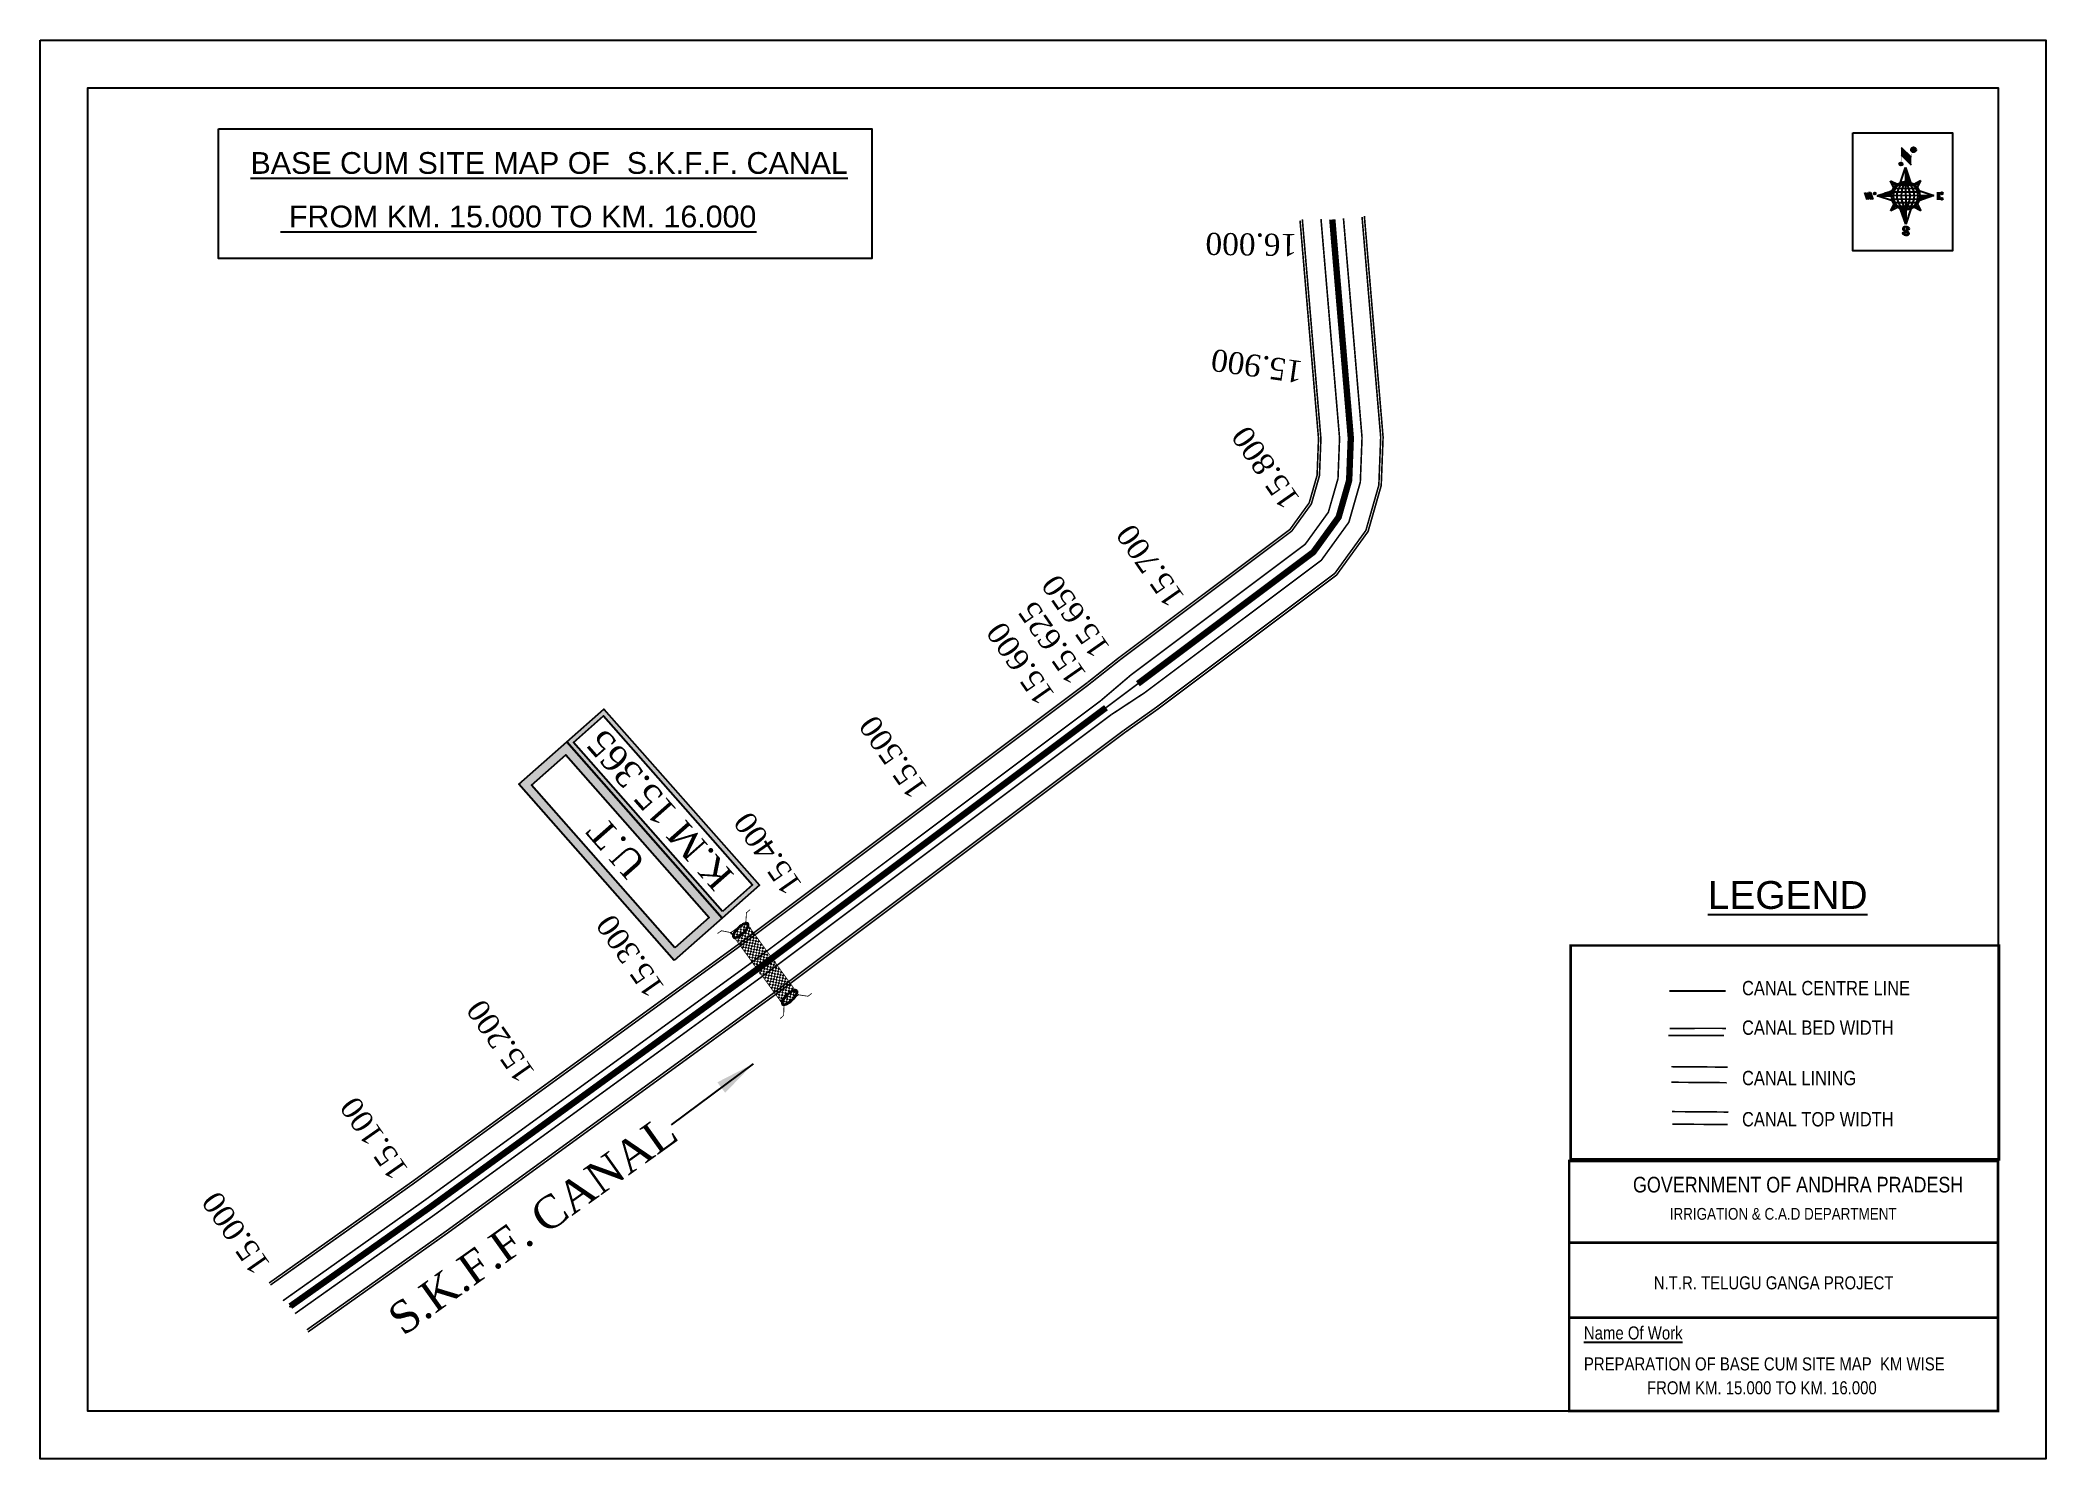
# Model space of a CAD drawing. Header units: inches. Extents: x 10 to 1270, y 9 to 900.
import ezdxf
from ezdxf.enums import TextEntityAlignment as Align

# ---------------------------------------------------------------- set-up
doc = ezdxf.new("R2010")
doc.units = ezdxf.units.IN
doc.header["$MEASUREMENT"] = 0
doc.linetypes.add('ACAD_ISO02W100', pattern=[15, 12, -3])
doc.linetypes.add('ACAD_ISO03W100', pattern=[30, 12, -18])
for name, color, linetype in [('AQUADUCT', 1, 'Continuous'), ('bed with', 5, 'Continuous'), ('BLOCK', 7, 'Continuous'), ('bord', 1, 'Continuous'), ('C LINE COO', 6, 'Continuous'), ('cahnige', 7, 'Continuous'), ('FRAME 025', 7, 'Continuous'), ('laying', 4, 'Continuous'), ('lining', 4, 'Continuous'), ('STREAM', 4, 'Continuous'), ('TABLE', 7, 'Continuous'), ('TEXT', 7, 'Continuous'), ('TITLEBLOCK', 7, 'Continuous'), ('top of bund', 1, 'Continuous'), ('UT', 173, 'ACAD_ISO02W100'), ('V', 6, 'Continuous'), ('ZSTU', 7, 'Continuous')]:
    doc.layers.add(name, color=color, linetype=linetype)
doc.styles.add('5mm', font='times.ttf', dxfattribs={"height": 3})
doc.styles.add('A', font='arial.ttf')
doc.styles.add('ARIALN', font='ARIALN.TTF')
doc.styles.get("Standard").update_dxf_attribs({"font": 'arial.ttf'})
doc.dimstyles.get("Standard").update_dxf_attribs({"dimtxt": 0.18, "dimasz": 0.18, "dimexe": 0.18, "dimexo": 0.0625, "dimgap": 0.09, "dimtad": 0, "dimtih": 1, "dimtoh": 1, "dimdec": 4, "dimzin": 0, "dimdsep": 46, "dimtxsty": 'Standard', "dimcen": 0.09, "dimadec": 0, "dimazin": 0, "dimtfac": 1, "dimtdec": 4, "dimtofl": 0, "dimtmove": 0, "dimatfit": 3, "dimfxl": 1, "dimtolj": 1, "dimtzin": 0, "dimarcsym": 0})
pattern_1 = [(267.2971131487395, (-8720374.9383359, 50637915.13839893), (10.53672553373347, -0.4974314379093613), [])]
pattern_2 = [(357.2971131487395, (-8720374.9383359, 50637915.13839893), (0.4974314379093601, 10.53672553373348), [])]

# ---------------------------------------------------------------- blocks, each defined once
blk = doc.blocks.new('GGF')
at = {"layer": 'STREAM'}
h = blk.add_hatch(dxfattribs=at)
h.set_pattern_fill('DASH', color=256, scale=10, angle=-6.082734917303942, style=0)
h.set_pattern_definition([(353.9172650826961, (-115347.3726237068, 1016.387648081312), (1.375417949938526, 1.110506849590268), [1.25, -1.25])])
h.paths.add_polyline_path([(406186.8358267642, 1485623.894007653), (406186.3350356966, 1485618.16585714), (406185.8342446289, 1485612.437706626), (406242.6024607782, 1485608.895201602), (406242.8636284556, 1485614.639267362), (406243.1247961327, 1485620.383333121)])
at = {"layer": 'laying', "linetype": 'ByBlock', "extrusion": (0, 0, -1)}
for centre in [(406188.8340515448, 1485618.100544371), (406240.8092758137, 1485614.964376942)]:
    blk.add_ellipse(centre, major_axis=(0.4022038884711088, -6.365555352701567), ratio=0.3887167828476952, dxfattribs=at)
at = {"layer": 'laying', "linetype": 'ByBlock'}
for points in [[(406189.2044231551, 1485612.238788546), (406189.1301593552, 1485612.234096231), (406189.0528622998, 1485612.245618227), (406188.8631006061, 1485612.324588027), (406188.7519765225, 1485612.394145026), (406188.5122836892, 1485612.610022701), (406188.3845252309, 1485612.755754402), (406187.9901122551, 1485613.318903608), (406187.7273521348, 1485613.85898441), (406187.2895556467, 1485615.151754198), (406187.1131680161, 1485615.903753204), (406186.8806331598, 1485617.489787864), (406186.8243655579, 1485618.323341603), (406186.8412834518, 1485619.932858505), (406186.9146281564, 1485620.708349793), (406187.1740924141, 1485622.067517512), (406187.3614922329, 1485622.65073727), (406187.7140922088, 1485623.356040432), (406187.8630650354, 1485623.567618286), (406188.1141012118, 1485623.821781273), (406188.2175726035, 1485623.889167762), (406188.3951326545, 1485623.961233407), (406188.4694103668, 1485623.970225642), (406188.6399464445, 1485623.94807565), (406188.7398646418, 1485623.913414563), (406188.9754422541, 1485623.761023998), (406189.1085637353, 1485623.642922326), (406189.3815283708, 1485623.318037364), (406189.5211763898, 1485623.111945711), (406189.9516964495, 1485622.33059618), (406190.2214699374, 1485621.608086816), (406190.6248590543, 1485619.961048005), (406190.7595287117, 1485619.037350996), (406190.8632364098, 1485617.186895084), (406190.8321935693, 1485616.26108243), (406190.6143732872, 1485614.607066808), (406190.4262052957, 1485613.879561222), (406190.055177624, 1485613.01905299), (406189.9016287614, 1485612.765040143), (406189.6325239488, 1485612.445281366), (406189.5169377527, 1485612.35368761), (406189.3392356181, 1485612.260876767), (406189.2716159608, 1485612.243034084), (406189.2044231551, 1485612.238788546)], [(406241.179647424, 1485609.102621116), (406241.1053836241, 1485609.097928802), (406241.0280865688, 1485609.109450798), (406240.838324875, 1485609.188420597), (406240.7272007914, 1485609.257977597), (406240.4875079581, 1485609.473855271), (406240.3597494998, 1485609.619586973), (406239.965336524, 1485610.182736179), (406239.7025764037, 1485610.722816981), (406239.2647799156, 1485612.015586769), (406239.088392285, 1485612.767585774), (406238.8558574287, 1485614.353620435), (406238.7995898268, 1485615.187174174), (406238.8165077207, 1485616.796691076), (406238.8898524253, 1485617.572182364), (406239.149316683, 1485618.931350083), (406239.3367165019, 1485619.514569841), (406239.6893164777, 1485620.219873002), (406239.8382893043, 1485620.431450857), (406240.0893254807, 1485620.685613844), (406240.1927968724, 1485620.753000333), (406240.3703569234, 1485620.825065977), (406240.4446346357, 1485620.834058213), (406240.6151707135, 1485620.811908221), (406240.7150889107, 1485620.777247134), (406240.950666523, 1485620.624856569), (406241.0837880042, 1485620.506754897), (406241.3567526398, 1485620.181869935), (406241.4964006587, 1485619.975778282), (406241.9269207185, 1485619.194428751), (406242.1966942063, 1485618.471919387), (406242.6000833233, 1485616.824880576), (406242.7347529806, 1485615.901183567), (406242.8384606787, 1485614.050727655), (406242.8074178382, 1485613.124915001), (406242.5895975561, 1485611.470899379), (406242.4014295646, 1485610.743393793), (406242.0304018929, 1485609.882885561), (406241.8768530303, 1485609.628872714), (406241.6077482177, 1485609.309113937), (406241.4921620216, 1485609.21752018), (406241.314459887, 1485609.124709338), (406241.2468402297, 1485609.106866655), (406241.179647424, 1485609.102621116)]]:
    blk.add_open_spline(points, degree=3, knots=[0, 0, 0, 0, 0.1890722348827286, 0.1890722348827286, 0.3781444697654573, 0.3781444697654573, 0.567216704648186, 0.567216704648186, 0.9642381621637766, 0.9642381621637766, 1.361259619679367, 1.361259619679367, 1.758281077194958, 1.758281077194958, 2.155302534710549, 2.155302534710549, 2.552323992226139, 2.552323992226139, 2.807761081817867, 2.807761081817867, 3.012439963152372, 3.012439963152372, 3.217118844486876, 3.217118844486876, 3.421797725821381, 3.421797725821381, 3.626476607155885, 3.626476607155885, 3.831155488490389, 3.831155488490389, 4.280922883927905, 4.280922883927905, 4.730690279365422, 4.730690279365422, 5.180457674802938, 5.180457674802938, 5.630225070240454, 5.630225070240454, 5.896844194109022, 5.896844194109022, 6.112115499412711, 6.112115499412711, 6.283185307179586, 6.283185307179586, 6.283185307179586, 6.283185307179586], dxfattribs=at)
at = {"layer": 'UT', "ltscale": 0.2, "const_width": 0.4999999999999999}
for points in [[(406181.0067191261, 1485605.627956516), (406181.2043290924, 1485608.621441158), (406185.8342446289, 1485612.437706626), (406186.3350356966, 1485618.16585714), (406186.8358267643, 1485623.894007653), (406182.485284513, 1485628.02592998), (406182.4731358847, 1485631.025905382)], [(406186.8358267643, 1485623.894007653), (406243.1247961327, 1485620.383333121)], [(406247.6637609265, 1485627.388723734), (406247.5913202798, 1485624.389598469), (406243.1247961327, 1485620.383333121), (406242.8636284556, 1485614.639267362), (406242.6024607783, 1485608.895201602), (406247.1217425518, 1485604.948545771), (406247.2591485833, 1485601.95169416)], [(406185.8342446289, 1485612.437706626), (406242.6024607783, 1485608.895201602)]]:
    blk.add_lwpolyline(points, dxfattribs=at)
blk = doc.blocks.new('*X4')
at = {"color": 0, "linetype": 'Continuous'}
for p, q in [((6321.563175437702, 239.2074203663178), (6322.581924588794, 240.2261695174094)), ((6321.571094283617, 239.3921159075293), (6322.524536642279, 240.3455582661906)), ((6321.579013129532, 239.5768114487408), (6322.467148695763, 240.4649470149719)), ((6321.586931975447, 239.7615069899523), (6322.409760749248, 240.5843357637531)), ((6321.594850821361, 239.9462025311638), (6322.352372802732, 240.7037245125344)), ((6321.602769667276, 240.1308980723753), (6322.294984856217, 240.8231132613157)), ((6321.610688513191, 240.3155936135868), (6322.322610836808, 241.0275159372032)), ((6321.618607359106, 240.5002891547983), (6322.339575221931, 241.2212570176224)), ((6321.670405508729, 239.1378737420482), (6322.639312535309, 240.1067807686281)), ((6321.756101028845, 239.046792566867), (6322.694551492757, 239.9852430307802)), ((6321.767025283511, 240.8254837745006), (6322.356539607053, 241.4149980980416)), ((6321.841796548961, 238.9557113916858), (6322.784401525116, 239.8983163678416)), ((6321.927492069076, 238.8646302165046), (6322.874251557474, 239.8113897049031)), ((6322.013187589191, 238.7735490413234), (6322.964101589832, 239.7244630419646)), ((6322.075863133939, 241.3110983202248), (6322.373503992176, 241.6087391784607)), ((6322.098883109306, 238.6824678661422), (6323.053951622191, 239.637536379026)), ((6322.184578629423, 238.591386690961), (6323.143801654548, 239.5506097160875)), ((6322.270274149538, 238.5003055157798), (6323.233651686906, 239.463683053149)), ((6322.405772691616, 238.4590273625623), (6323.316199320379, 239.3694539913255)), ((6322.536564177177, 238.4130421528257), (6323.436926723143, 239.3134046987925)), ((6322.667355662737, 238.3670569430892), (6323.557654125907, 239.2573554062594)), ((6322.798147148297, 238.3210717333527), (6323.67838152867, 239.2013061137264)), ((6322.928938633857, 238.2750865236161), (6323.799108931434, 239.1452568211934)), ((6323.059730119417, 238.2291013138795), (6323.919836334197, 239.0892075286604)), ((6323.190521604977, 238.183116104143), (6324.040563736961, 239.0331582361274)), ((6323.334898284248, 238.1507160881169), (6324.161291139725, 238.9771089435944)), ((6323.500484499982, 238.1395256085544), (6324.282018542488, 238.9210596510615)), ((6323.666070715716, 238.1283351289918), (6324.389078986148, 238.8513433994243)), ((6323.83165693145, 238.1171446494292), (6324.558435473549, 238.8439231915289)), ((6324.097210919775, 238.2059219424567), (6324.727791960951, 238.8365029836336)), ((6324.341779298861, 238.2737136262468), (6324.897148448353, 238.8290827757383)), ((6324.586347677948, 238.341505310037), (6325.066504935754, 238.821662567843)), ((6324.830916057034, 238.4092969938271), (6325.235861423155, 238.8142423599477)), ((6325.075484436121, 238.4770886776172), (6325.405217910557, 238.8068221520524)), ((6325.401209342145, 238.6260368883443), (6325.574574397958, 238.7994019441571))]:
    blk.add_line(p, q, dxfattribs=at)
blk = doc.blocks.new('*X3')
at = {"color": 0, "linetype": 'Continuous'}
for p, q in [((6324.425409812192, 240.3018877878409), (6324.530098087213, 240.4065760628617)), ((6324.560821561592, 240.2605228419445), (6324.762767368324, 240.4624686486762)), ((6324.696233310992, 240.2191578960481), (6324.995436649435, 240.5183612344908)), ((6324.831645060392, 240.1777929501517), (6325.228105930546, 240.5742538203053)), ((6324.967056809793, 240.1364280042552), (6325.451206401633, 240.6205775960956)), ((6325.102468559193, 240.0950630583588), (6325.626700194168, 240.619294693334)), ((6325.231508829004, 240.0473266328736), (6325.802193986703, 240.6180117905725)), ((6325.335045025791, 239.9740861343645), (6325.976788801136, 240.6158299097086)), ((6325.438581222579, 239.9008456358553), (6326.100204563527, 240.5624689768027)), ((6325.542117419366, 239.8276051373462), (6326.223620325917, 240.5091080438968)), ((6325.645653616154, 239.754364638837), (6326.347036088308, 240.455747110991)), ((6325.749189812941, 239.6811241403279), (6326.470451850699, 240.4023861780851)), ((6325.852726009729, 239.6078836418188), (6326.593867613089, 240.3490252451792)), ((6325.951486090436, 239.5298670272285), (6326.71728337548, 240.2956643122733)), ((6326.036566250415, 239.4381704919113), (6326.840699137871, 240.2423033793674)), ((6326.121646410395, 239.346473956594), (6326.964114900262, 240.1889424464615)), ((6326.206726570374, 239.2547774212767), (6327.055858370612, 240.1039092215148)), ((6326.291806730354, 239.1630808859595), (6327.135785134496, 240.0070592901021)), ((6326.376886890333, 239.0713843506422), (6327.21571189838, 239.9102093586895)), ((6326.461967050313, 238.9796878153249), (6327.295638662264, 239.8133594272769)), ((6326.547047210292, 238.8879912800077), (6327.375565426148, 239.7165094958642)), ((6326.632127370272, 238.7962947446904), (6327.455492190032, 239.6196595644516)), ((6326.717207530251, 238.7045982093731), (6327.535418953916, 239.5228096330389)), ((6326.788410008449, 236.4777036487165), (6327.354219516036, 237.0435131563033)), ((6326.792225928501, 238.6028399123283), (6327.6153457178, 239.4259597016263)), ((6326.838137672734, 238.4719749612643), (6327.695272481684, 239.3291097702136)), ((6326.884049416966, 238.3411100102004), (6327.775199245568, 239.2322598388009)), ((6326.916746160023, 236.7828164955863), (6327.582476853365, 237.4485471889285)), ((6326.9299611612, 238.2102450591364), (6327.853734496604, 239.1340183945408)), ((6326.975872905432, 238.0793801080725), (6327.849127438164, 238.952634640804)), ((6327.003134980726, 237.9298654880686), (6327.844520379724, 238.7712508870673)), ((6327.012515933215, 237.7624697452613), (6327.839913321284, 238.5898671333306)), ((6327.021896885704, 237.5950740024541), (6327.835306262844, 238.4084833795939)), ((6327.031277838193, 237.4276782596467), (6327.830699204404, 238.2270996258572)), ((6327.040658790683, 237.2602825168395), (6327.826092145964, 238.0457158721205)), ((6327.045082311595, 237.087929342456), (6327.810734190693, 237.8535812215537))]:
    blk.add_line(p, q, dxfattribs=at)
blk = doc.blocks.new('H')
at = {"layer": 'bord', "extrusion": (0.0004278845142637609, 0.00479197890903182, 0.9999884268595202)}
h = blk.add_hatch(dxfattribs=at)
h.set_pattern_fill('LINE', color=8, scale=84.38768555040302, angle=-2.702886851260515, style=0)
h.set_pattern_definition(pattern_2)
h.paths.add_polyline_path([(-492.4668010775931, 785.5898788240738, -0.090992046448718), (-447.9625593584497, 775.2324968557805), (-486.4976985411486, 912.0312741750386)])
h = blk.add_hatch(dxfattribs=at)
h.set_pattern_fill('LINE', color=8, scale=84.38768555040302, angle=-92.70288685126052, style=0)
h.set_pattern_definition(pattern_1)
h.paths.add_polyline_path([(-624.8772989658173, 665.1175860036165, -0.09099204644210665), (-614.5199170010164, 709.6218277204316), (-751.3186943142209, 671.0866885515861)])
h = blk.add_hatch(dxfattribs=at)
h.set_pattern_fill('LINE', color=8, scale=84.38768555040302, angle=-92.70288685126052, style=0)
h.set_pattern_definition(pattern_1)
h.paths.add_polyline_path([(-245.5531129193259, 647.210278397426), (-371.9945082624909, 653.17938094493, -0.09099204644878103), (-382.3518902289215, 608.6751392250881)])
h = blk.add_hatch(dxfattribs=at)
h.set_pattern_fill('LINE', color=8, scale=84.38768555040302, angle=-2.702886851260515, style=0)
h.set_pattern_definition(pattern_2)
h.paths.add_polyline_path([(-504.4050061509479, 532.7070881242398, -0.090992046448718), (-548.909247870557, 543.064470092766), (-510.3741086877417, 406.2656927765347)])
at = {"layer": 'bord', "extrusion": (0.0004278845142637604, 0.00479197890903182, 0.9999884268595203)}
for p, q in [((-516.2384251924814, 1087.08582315594, -1217.145331720205), (-431.5311611755169, 993.9857607749291, -1216.735438367611)), ((-538.2690597721958, 773.6536562892143, -1215.633927328097), (-487.0181812191731, 906.212239655666, -1216.291082326422)), ((-519.3860571105615, 1020.408509141766, -1216.824464901347), (-434.678793075087, 927.3084467682056, -1216.414571548796)), ((-487.0181812191731, 906.212239655666, -1216.291082326422), (-492.9870239489828, 779.7722960542887, -1215.682623766277)), ((-487.0181812191731, 906.212239655666, -1216.291082326422), (-448.4827650671941, 769.4150330077391, -1215.652034309381)), ((-626.736305744329, 793.7732813858893, -1215.692487060367), (-566.811349663476, 760.1895317081362, -1215.557193835181)), ((-626.736305744329, 793.7732813858893, -1215.692487060367), (-584.1428260545363, 746.9596384149045, -1215.486379775655)), ((-598.946746484784, 730.9517588270828, -1215.4033350249), (-626.736305744329, 793.7732813858893, -1215.692487060367)), ((-421.3357812265749, 753.3219341966324, -1215.586531535218), (-358.5136001041974, 781.1110481221694, -1215.746578873753)), ((-358.5136001041974, 781.1110481221694, -1215.746578873753), (-405.3276889660046, 738.5181495659053, -1215.522440984547)), ((-358.5136001041974, 781.1110481221694, -1215.746578873753), (-392.0976094479556, 721.1868434431963, -1215.445049781629)), ((-864.6667208376457, 700.9117660832126, -1215.145683569252), (-846.8602190883248, 637.7003116968554, -1214.850391321915)), ((-846.885899517627, 700.0723706756253, -1215.149269383754), (-829.079397758178, 636.8609162860084, -1214.853977136408)), ((-829.1050781964441, 699.2329752675723, -1215.152855198257), (-811.2985764592304, 636.0215208844747, -1214.857562950931)), ((-829.1050781964441, 699.2329752675723, -1215.152855198257), (-811.3242568973801, 698.393579858588, -1215.156441012743)), ((-811.3242568973801, 698.393579858588, -1215.156441012743), (-793.5177551378147, 635.1821254740935, -1214.861148765422)), ((-751.8386587080895, 665.2704204607289, -1215.023166955395), (-615.0399729244527, 703.8051171880215, -1215.266361263119)), ((-751.8386587080895, 665.2704204607289, -1215.023166955395), (-625.3972626964678, 659.3013864478562, -1215.048666080719)), ((-619.2784603905748, 614.0198538512923, -1214.834293591338), (-751.8386587080895, 665.2704204607289, -1215.023166955395)), ((-639.398133254319, 525.5536567845847, -1214.401751538512), (-605.8141239105607, 585.4778614635579, -1214.703280630637)), ((-639.398133254319, 525.5536567845847, -1214.401751538512), (-592.5840443923953, 568.1465553403832, -1214.625889427719)), ((-576.5759521321743, 553.3427707091905, -1214.561798877043), (-639.398133254319, 525.5536567845847, -1214.401751538512)), ((-371.1754276144202, 512.8914235194679, -1214.455843351893), (-431.1003836950404, 546.475173198618, -1214.591136577086)), ((-371.1754276144202, 512.8914235194679, -1214.455843351893), (-413.7689073036308, 559.7050664918497, -1214.661950636613)), ((-398.9649868734996, 575.7129460782744, -1214.74499538736), (-371.1754276144202, 512.8914235194679, -1214.455843351893)), ((-246.0730746499612, 641.3942844460253, -1215.12516345687), (-382.8717604242847, 602.859587718267, -1214.881969149149)), ((-378.6332729603746, 692.6448510554619, -1215.314036820931), (-246.0730746499612, 641.3942844460253, -1215.12516345687)), ((-372.5144706616993, 647.363318458898, -1215.099664331546), (-246.0730746499612, 641.3942844460253, -1215.12516345687)), ((-213.4791469212505, 669.2951450282708, -1215.272811938016), (-216.710715676134, 600.8397693103179, -1214.943388670676)), ((-197.1518122339039, 599.9164343632292, -1214.947333066632), (-193.9202434780891, 668.3718100786209, -1215.276756333961)), ((-510.8935521394596, 400.4524652508553, -1213.857248085843), (-549.4289682914387, 537.2496718976181, -1214.496296102879)), ((-459.6426735860878, 533.0110486173071, -1214.514403084168), (-510.8935521394596, 400.4524652508553, -1213.857248085843)), ((-504.9247094094171, 526.8924088519998, -1214.465706645989), (-510.8935521394596, 400.4524652508553, -1213.857248085843))]:
    blk.add_line(p, q, dxfattribs=at)
at = {"layer": 'bord', "color": 8, "linetype": 'ByBlock', "extrusion": (0.0004278845142637604, 0.00479197890903182, 0.9999884268595203)}
for p, q in [((-386.4701403837535, 711.3830894059502, -1215.400477790083), (-605.4730712235323, 721.7215742594562, -1215.35631111762)), ((-410.8462962137419, 744.2142448802479, -1215.547375515144), (-578.1125475389999, 752.110393114388, -1215.51364266185)), ((-492.9872379411827, 779.772306161467, -1215.682623723144), (-504.9247094094171, 526.8924088519998, -1214.465706645989)), ((-372.5145726100891, 647.3634304928128, -1215.099664824794), (-625.3973747401615, 659.3012845208868, -1215.048665544341)), ((-378.0217974673142, 615.9429816137999, -1214.946740470406), (-622.87451776542, 627.5017590741627, -1214.897360629442)), ((-375.037429585529, 679.1629559395369, -1215.250969739694), (-619.8901498829364, 690.7217333998997, -1215.201589898729)), ((-392.4388761268347, 584.9431407540105, -1214.792019251512), (-611.441806967312, 595.2816256079823, -1214.747852579053)), ((-419.7993998112506, 554.5543218990788, -1214.634687707282), (-587.06565113744, 562.4504701336846, -1214.600954853988))]:
    blk.add_line(p, q, dxfattribs=at)
at = {"layer": 'bord', "extrusion": (0.0004278845142637604, 0.00479197890903182, 0.9999884268595203)}
for points, const_width, elevation in [([(-522.0131121619479, 959.550775259228), (-515.7175743466119, 1092.906934415961)], 1.60540055982536, -1212.142843617219), ([(-434.158262363472, 933.1277235058805), (-427.8627245295095, 1066.483882669366)], 1.60540055982536, -1212.142843617219), ([(-870.0736340994383, 707.00824508073), (-846.3658724653925, 705.889038352192)], 0.6421602239301444, -1212.142843617219), ([(-828.5594987093612, 642.6768581911618), (-855.2307305332708, 643.935965762368)], 0.6421602239301444, -1212.142843617219), ([(-828.5594987093612, 642.676858191162), (-820.953748198869, 677.9586989512691)], 0.6421602239301444, -1212.142843617223), ([(-810.7786774830411, 641.8374531447001), (-784.1074456587239, 640.5783455765209)], 0.6421602239301444, -1212.142843617222), ([(-792.9978562549747, 640.9980480956772), (-781.589230506466, 693.9208092413096)], 0.6421602239301444, -1212.142843617218), ([(-177.0730277270245, 604.8086065300355), (-225.9702860934822, 607.1169704015771)], 0.7063762463231584, -1212.142843617222), ([(-222.7385766651839, 675.5731321041832), (-173.8413183107752, 673.2647682324088)], 0.7063762463231584, -1212.142843617221), ([(-194.785239975681, 644.8497587676384), (-185.0057882997701, 644.3880859934699)], 0.7063762463231584, -1212.14284361722)]:
    blk.add_lwpolyline(points, dxfattribs=dict(at, const_width=const_width, elevation=elevation))
for points, const_width, elevation in [([(-413.6616245851993, 1073.140134249887, 1), (-397.6117714248124, 1057.729118476532, 1)], 22.25077962579039, -1212.14284361722), ([(-530.3419430367337, 949.5474510251247, 1), (-519.6420409089901, 939.2734405104861, 1)], 14.83385308386026, -1212.142843617223), ([(-775.9087905502321, 696.5833098740303, 1), (-769.4888492682775, 690.418903565154, 1)], 8.900311850316152, -1212.142843617216), ([(-180.1423226412179, 617.9784816729323, 1), (-173.0803872516442, 611.1976347345654, 1)], 9.790343035347762, -1212.142843617219), ([(-177.8339587833615, 666.8757400336997, 1), (-170.7720233739972, 660.0948930920731, 1)], 9.790343035347762, -1212.142843617223), ([(-489.8397168474219, 361.7280028313068, 1), (-498.0671858660056, 369.1142257457323, 1)], 11.05656073458609, -1212.142843617215), ([(-525.1949096693778, 321.5505605205689, 1), (-533.4223786795214, 328.9367834347616, 1)], 11.05656073458609, -1212.142843617218)]:
    blk.add_lwpolyline(points, format="xyb", close=True, dxfattribs=dict(at, const_width=const_width, elevation=elevation))
for points, elevation in [([(-537.0436544864716, 317.3909783906986), (-530.686771839954, 310.4778530870033), (-519.7848077441001, 306.8033377354246), (-504.8555995545785, 306.8996049665207), (-493.8614930827366, 309.9751672386152), (-486.3299612487816, 317.6739007300386), (-486.5193926708707, 325.7780890813514), (-490.6180678635317, 333.2605072774198), (-493.5031616341619, 336.2254691210802), (-502.816804350885, 340.8534958871466), (-522.4580017436219, 347.2728260433129), (-530.4257294404489, 351.5824209563287), (-533.6858260648524, 354.5525017987891), (-537.4013079778782, 362.629807892173), (-536.9549017110166, 373.3508360361672), (-530.0284934418471, 380.6827556172281), (-520.0052991440441, 384.0716307398478), (-503.5000552259427, 384.2213990291513), (-492.5323047870551, 379.8708521119993), (-487.1463343054379, 373.2710396641844)], -1212.142843617219), ([(-522.4539065143929, 347.5728294925347), (-526.1949835211592, 353.7751140225195), (-527.7518298353394, 360.6227161141025), (-527.9156661629893, 370.6019260344024), (-525.8991041315983, 375.4503632916039), (-521.3202371541029, 381.1640017041664), (-514.5251386848048, 384.3718976443916)], -1212.142843617221), ([(-504.8555995545785, 306.8996049665207), (-499.0047943263154, 312.3708361831504), (-496.9585419834797, 319.3942984564654), (-497.4612851235933, 326.5275708001649), (-501.2415295758961, 335.3559093211365), (-509.2361390522836, 343.1915685721062)], -1212.142843617219)]:
    blk.add_lwpolyline(points, dxfattribs=dict(at, elevation=elevation))
for centre, radius in [((-405.6366979898718, 1065.434626361347, -1212.142843617228), 22.25077962579068), ((-524.9919919744626, 944.4104457636145, -1212.142843617225), 14.83385308386045), ((-498.4359036135794, 659.1484834742021, -1212.142843617229), 126.5822129822759), ((-772.6988199003781, 693.5011067149355, -1212.142843617225), 8.900311850316273), ((-176.6113549475952, 614.5880582008385, -1212.142843617227), 9.7903430353479), ((-174.3029910778062, 663.4853165630027, -1212.142843617225), 9.7903430353479), ((-493.9534513636986, 365.4211142832808, -1212.142843617226), 11.05656073458623), ((-529.3086441806488, 325.2436719765011, -1212.142843617227), 11.05656073458623)]:
    blk.add_circle(centre, radius, dxfattribs=at)
at = {"layer": 'bord', "color": 8, "linetype": 'ByBlock', "extrusion": (0.0004278845142637604, 0.00479197890903182, 0.9999884268595203)}
for centre, radius, start, end in [((-481.5018944916621, 658.3490694805806, -1212.142843617225), 127.7124113124745, 94.925359787212, 259.6690604518324), ((-436.7958279077627, 656.2386032006533, -1212.142843617224), 140.8227119427793, 113.2864437035868, 241.3079765329169), ((-315.8862391595549, 650.5307512261786, -1212.142843617227), 222.3100112361417, 142.5891607921548, 212.0052594442485), ((-560.0761933124097, 662.0583738566748, -1212.142843617224), 140.8227119427793, 293.2864437035868, 61.30797653291689), ((-680.9857820597445, 667.7662258302183, -1212.142843617228), 222.3100112361417, 322.5891607921548, 32.00525944424854), ((-515.3701267285685, 659.9479075753505, -1212.142843617227), 127.7124113124745, 274.925359787212, 79.66906045183244)]:
    blk.add_arc(centre, radius, start, end, dxfattribs=at)
at = {"layer": 'bord', "extrusion": (0.0004278845142637604, 0.00479197890903182, 0.9999884268595203)}
for points in [[(-515.7175743148887, 1092.906934417125, -1212.142843617227), (-431.0104934413977, 999.8058030862261, -1212.142843617227), (-518.8653432401063, 1026.22885483189, -1212.142843617227), (-434.1582623484545, 933.1277235084416, -1212.142843617227)], [(-864.1466936911305, 706.7284433981881, -1212.142843617225), (-846.3658724649268, 705.889038353589, -1212.142843617225), (-846.34031992468, 643.5162632348297, -1212.142843617225), (-828.5594986876497, 642.6768581867381, -1212.142843617225)], [(-828.5850512369768, 705.049633307593, -1212.142843617229), (-810.804230031204, 704.2102282608984, -1212.142843617229), (-810.778677482168, 641.8374531481927, -1212.142843617229), (-792.9978562541016, 640.9980480994025, -1212.142843617229)], [(-193.4002216503151, 674.1881137788835, -1212.142843617225), (-196.6319310673212, 605.7319520774413, -1212.142843617225), (-212.9591249906118, 675.1114593302475, -1212.142843617225), (-216.1908344065701, 606.6552976257785, -1212.142843617225)]]:
    blk.add_solid(points, dxfattribs=at)
at = {"layer": 'bord', "extrusion": (0.0004278845142637604, 0.00479197890903182, 0.9999884268595203), "xscale": 7.977342409717546, "yscale": 7.977342408231451, "zscale": 7.977342408476333, "rotation": 138.0840426661453}
for name, p in [('*X3', (38300.50170925955, -31929.38484708802, -1212.14284361722)), ('*X4', (38314.39702652739, -31950.87734303279, -1212.142843617221))]:
    blk.add_blockref(name, p, dxfattribs=at)
blk = doc.blocks.new('KKKK')
at = {"layer": 'cahnige', "color": 1, "style": '5mm'}
blk.add_text('S.K.F.F. CANAL', height=20, rotation=19.17575196103324, dxfattribs=at).set_placement((317677.4122226578, 1602113.842723922))
at = {"layer": 'ZSTU', "color": 1}
blk.add_leader([(317936.5890996025, 1602216.386606737), (317876.4517492132, 1602194.156370309)], dimstyle='Standard', override={"dimasz": 25, "dimgap": 0.09, "dimtad": 0}, dxfattribs=at)

msp = doc.modelspace()

# ---------------------------------------------------------------- hatches: boundary and pattern name
at = {"layer": 'C LINE COO'}
h = msp.add_hatch(color=200, dxfattribs=at)
h.paths.add_polyline_path([(439.2073256926323, 352.6120993680593), (345.5742741801604, 458.7583266912766), (364.4342695402391, 475.3949887905542), (458.0673210532349, 369.2487614668713)], flags=16)
h.paths.add_polyline_path([(438.9393890002337, 348.3343524557345), (341.2965272678356, 459.0262633838498), (364.7022062328705, 479.6727357026462), (462.3450679650358, 368.9808247747638)])
h = msp.add_hatch(color=135, dxfattribs=at)
h.set_gradient(color1=(141, 177, 78), color2=(107, 135, 59), one_color=1, tint=0.3799999952316284)
h.paths.add_polyline_path([(409.2780056567807, 329.7931799440917), (319.1991041115197, 431.9102786185027), (340.7911012344356, 450.9568771633126), (430.8700027791728, 348.8397784891345)], flags=16)
h.paths.add_polyline_path([(408.7725796233225, 321.7237937240203), (311.1297178909243, 432.4157046516698), (341.2965272678356, 459.0262633838498), (438.9393890002337, 348.3343524557345)])

# ---------------------------------------------------------------- linework, layer by layer
at = {"linetype": 'ByBlock'}
for points in [[(10.4915687575066, 899.7825201432493), (1270.491568757507, 899.7825201432493), (1270.491568757507, 8.782520143249293), (10.4915687575066, 8.782520143249293)], [(1240.491568757507, 38.78252014324929), (40.4915687575066, 38.78252014324929), (40.4915687575066, 869.7825201432493), (1240.491568757507, 869.7825201432493)]]:
    msp.add_lwpolyline(points, close=True, dxfattribs=at)
at = {"linetype": 'ByBlock', "elevation": -0.07930076625332136}
msp.add_lwpolyline([(1149.257062982821, 841.5170628025003), (1211.893865707674, 841.5170628025003), (1211.893865707674, 767.4628406459738), (1149.257062982821, 767.4628406459738)], close=True, dxfattribs=at)
at = {"layer": 'bed with', "const_width": 1}
for points in [[(815.1287888226742, 787.3973344468318), (826.78955189953, 649.7896128331117), (825.800417218992, 624.4338991415493), (819.7553487688364, 603.2931467654921), (805.1910844307803, 583.1706615539074), (695.8744878996457, 501.2129189795156)], [(829.2402154186219, 787.8588325802043), (840.9128257626379, 650.1113023252033), (839.8235604431774, 622.1888160167068), (832.6306288933209, 597.0337683928005), (815.3596932314048, 573.1716536043018), (704.3325258277417, 489.9314476921496)], [(676.7745146771721, 484.9558818192959), (457.3071705985875, 320.4150100738548), (252.0851900635697, 171.183154599908), (163.0433584104702, 108.1058311207958)], [(683.3729839827228, 476.1547340063185), (463.8414070635862, 311.5657050844089), (258.4993875985909, 162.246560558378), (170.6609048274057, 100.0216906421624)], [(1069.450987669343, 279.1159357285865), (1066.303292265098, 279.1581411912844), (1034.144051507285, 279.1355662221827)], [(1068.330533514318, 274.7106778092489), (1066.275213137322, 274.7382363050052), (1033.482878262928, 274.7152169190154), (1033.246424904029, 274.7243841636733)]]:
    msp.add_lwpolyline(points, dxfattribs=at)
at = {"layer": 'BLOCK', "color": 4}
for p in [(830.649752766063, 687.7303455587748), (817.862660814886, 588.6539917783152), (740.0722145895651, 525.5378533510298), (660.119711199828, 465.595201467098), (580.1563189524403, 405.6443858988856), (496.4490869911914, 342.8867078664985), (415.9582552874871, 283.5467886581824), (335.5469941481077, 225.0739015456561), (254.3822439227314, 166.070180846778), (167.5366519165636, 104.5486757517133)]:
    msp.add_point(p, dxfattribs=at)
at = {"layer": 'C LINE COO', "const_width": 4}
for points in [[(822.2265340728862, 787.1320678456027), (833.851188831084, 649.9504575791575), (832.8119888310847, 623.3113575791281), (826.1929888310787, 600.1634575791463), (810.2753888310925, 578.1711575791046), (700.1035068636937, 495.5721833358326)], [(680.0737493299474, 480.5553079128072), (460.5742888310868, 315.9903575791319), (255.2922888310804, 166.714857579143), (167.6773905635872, 104.6483751513802)]]:
    msp.add_lwpolyline(points, dxfattribs=at)
at = {"layer": 'C LINE COO', "linetype": 'ACAD_ISO03W100', "ltscale": 0.05, "const_width": 1}
for points in [[(687.956324732915, 511.7742963549022), (668.3306659852332, 496.2479911781189)], [(688.8561160018961, 510.5741398350143), (669.230457254156, 495.0478346579981)], [(695.8744878996457, 501.2129189795156), (676.7887039133292, 484.9665198907529)], [(700.1035068636937, 495.5721833358326), (680.0879385661045, 480.5659459842641)], [(704.3325258277417, 489.9314476921496), (683.3871732188799, 476.1653720777754)], [(711.3508977254913, 480.5702268366509), (690.945419878053, 466.0840573105302)], [(712.2506889944724, 479.3700703167629), (691.8452111469759, 464.8839007904094)]]:
    msp.add_lwpolyline(points, dxfattribs=at)
at = {"layer": 'C LINE COO', "color": 105}
for points in [[(408.7725796233225, 321.7237937240203), (311.1297178909243, 432.4157046516698), (341.2965272678356, 459.0262633838498), (438.9393890002337, 348.3343524557345)], [(409.2780056567807, 329.7931799440917), (319.1991041115197, 431.9102786185027), (340.7911012344356, 450.9568771633126), (430.8700027791728, 348.8397784891345)]]:
    msp.add_lwpolyline(points, close=True, dxfattribs=at)
at = {"layer": 'C LINE COO'}
msp.add_point((465.2553422627333, 319.499875660687), dxfattribs=at)
at = {"layer": 'FRAME 025', "lineweight": -3, "const_width": 1.636994106223717}
for points in [[(971.9370125415097, 331.2049396794096), (1241.045177716, 331.2049396794096), (1241.045177716, 196.9765857511007), (971.9370125415097, 196.9765857511007)], [(971.0178683571811, 195.8370384172809), (1240.491568757507, 195.8370384172809), (1240.491568757507, 38.78252014324929), (971.0178683571811, 38.78252014324929)]]:
    msp.add_lwpolyline(points, close=True, dxfattribs=at)
for points in [[(971.0178683571811, 144.546796376751), (1240.491568757507, 144.546796376751)], [(971.0178683571811, 97.4130232692037), (1240.491568757507, 97.4130232692037)], [(971.0178683571811, 38.78252014324929), (1240.491568757507, 38.78252014324929)]]:
    msp.add_lwpolyline(points, dxfattribs=at)
at = {"layer": 'lining', "const_width": 1}
for points in [[(803.4031353573608, 787.2052315491524), (815.0702395450734, 649.52267899963), (814.1641919903867, 626.2968404581111), (809.0716056867913, 608.4870990323175), (796.7533026600667, 591.4677107037783), (688.8561160018961, 510.5741398350143)], [(840.9060415739604, 788.7569527220253), (852.6321381170945, 650.378236158685), (851.4597856717827, 620.325874700145), (843.314371975366, 591.8398161259752), (823.7974750021184, 564.8746044544309), (711.3508977254913, 480.5702268366509)], [(669.2162680179989, 495.0371965865411), (449.8224997385931, 330.5514866974477), (244.7380183415898, 181.4196168658596), (155.1686415570965, 117.96857988269)], [(690.9312306418959, 466.0734192390733), (471.3260779235806, 301.429228460816), (265.8465593205709, 152.0100982924264), (178.0778824030366, 89.83467891363355)], [(1035.165009899933, 255.0789220604852), (1059.872884975799, 254.8945852789834), (1070.553161389364, 254.771946594286)], [(1035.126963876357, 245.3160746685967), (1061.978275937197, 245.1110571391687), (1070.021044091374, 245.018639141395)]]:
    msp.add_lwpolyline(points, dxfattribs=at)
at = {"layer": 'top of bund', "color": 1, "const_width": 1}
for points in [[(801.9579161439268, 786.4953272314083), (813.5677636021227, 649.4884567132026), (812.6723682431565, 626.535679088141), (807.7018950352739, 609.1529903485712), (795.6715357663869, 592.5314349538453), (687.956324732915, 511.7742963549022)], [(842.3621841781368, 789.3379509897709), (854.1346140600452, 650.4124584451124), (852.9516094190129, 620.0870360701151), (844.6840826268834, 591.1739248097215), (824.8792418957981, 563.8108802043639), (712.2506889944724, 479.3700703167629)], [(668.3164767490761, 496.2373531066619), (448.9314674933502, 331.7582101052899), (243.8633550413014, 182.6382433261529), (154.2933346148874, 119.18675038631)], [(691.8310219108188, 464.8732627189525), (472.2171101688235, 300.2225050529738), (266.7212226208593, 150.7914718321331), (178.7788467025329, 88.4930039056849)]]:
    msp.add_lwpolyline(points, dxfattribs=at)
at = {"layer": 'top of bund', "const_width": 1}
for points in [[(1035.690917369497, 226.8708874952786), (1060.273383389163, 226.6909788718254), (1071.110316117463, 226.5665466116548)], [(1070.681732043793, 218.7117790232219), (1062.766221537308, 218.8027385772944), (1035.832827364962, 219.0051802309968)]]:
    msp.add_lwpolyline(points, dxfattribs=at)
at = {"layer": 'V', "color": 6, "const_width": 0.2291791748713203}
msp.add_lwpolyline([(1069.294319966861, 302.7326209244125), (1066.692812075775, 302.7675029036396), (1034.097847840103, 302.744622066784)], dxfattribs=at)
at = {"layer": 'V', "color": 6}
msp.add_lwpolyline([(1034.097847840103, 302.744622066784), (1069.294319966861, 302.7326209244125)], dxfattribs=at)
at = {"layer": 'ZSTU'}
msp.add_lwpolyline([(122.4795293708975, 843.9688804940592), (532.8794532731353, 843.9688804940592), (532.8794532731353, 762.6916737949282), (122.4795293708975, 762.6916737949282)], close=True, dxfattribs=at)
at = {"layer": 'ZSTU', "color": 200}
for points in [[(438.9393890002337, 348.3343524557345), (341.2965272678356, 459.0262633838498), (364.7022062328705, 479.6727357026462), (462.3450679650358, 368.9808247747638)], [(439.2073256926323, 352.6120993680593), (345.5742741801604, 458.7583266912766), (364.4342695402391, 475.3949887905542), (458.0673210532349, 369.2487614668713)]]:
    msp.add_lwpolyline(points, close=True, dxfattribs=at)

# ---------------------------------------------------------------- block references
at = {"layer": 'AQUADUCT', "color": 1, "xscale": 0.0703495379661093, "yscale": 0.07034953800030053, "zscale": 0.07034953795990817, "rotation": 3.078330607406165}
msp.add_blockref('H', (1219.890086932393, 758.0385452831902, 85.37877273951607), dxfattribs=at)
at = {"layer": 'laying', "color": 6, "linetype": 'ByBlock', "rotation": 309.5489525999701}
msp.add_blockref('GGF', (-1403716.607491975, -632403.3452695067), dxfattribs=at)
at = {"layer": 'ZSTU', "rotation": 16.34157993907625}
msp.add_blockref('KKKK', (146170.7526909018, -1626687.775274465), dxfattribs=at)

# ---------------------------------------------------------------- texts
at = {"layer": 'cahnige', "style": '5mm'}
for s, rotation, p in [('16.000', 179.0944743701649, (800.3220354385502, 777.9172297212567)), ('15.900', 171.999567978938, (804.321696906345, 697.9406728131503)), ('15.800', 124.8883976012098, (802.4077434883746, 611.520137220788)), ('15.700', 124.8883976012098, (729.9326367320554, 549.8891570446353)), ('15.650', 124.8883976012098, (683.0639037811142, 518.1590659557182)), ('15.625', 124.8883976012098, (668.337755707378, 501.4242848501813)), ('15.600', 124.8883976012098, (648.4260945480727, 488.4500605034914)), ('15.500', 124.8883976012098, (568.3948777261484, 429.6916205360827)), ('15.400', 124.8883976012098, (489.6612283973899, 369.1746260525466)), ('15.300', 124.8883976012098, (403.261098329729, 304.7764052273047)), ('15.200', 124.8883976012098, (321.8179817706058, 251.3651392629177)), ('15.100', 124.8883976012098, (242.3290911770836, 190.2674582935211)), ('15.000', 124.8883976012098, (155.54539732617, 130.79941518831))]:
    msp.add_text(s, height=13.87570660934272, rotation=rotation, dxfattribs=at).set_placement(p)
at = {"layer": 'TABLE', "extrusion": (0.000201441454039347, 0.004806825185374128, 0.9999884268595203), "style": 'A'}
msp.add_text('%%ULEGEND', height=17.48189337469546, rotation=359.9999445040718, dxfattribs=at).set_placement((1108.288759839427, 362.9167550395962, 1.967758014542262), align=Align.MIDDLE)
at = {"layer": 'TEXT', "color": 6}
for s, p in [('%%UBASE CUM SITE MAP OF  S.K.F.F. CANAL', (142.6719520721762, 815.8035487243246)), ('%%U FROM KM. 15.000 TO KM. 16.000', (161.4834491550518, 782.1955105345037))]:
    msp.add_text(s, height=13.65549494767889, dxfattribs=at).set_placement(p)
at = {"layer": 'TITLEBLOCK', "extrusion": (0.000201441454039347, 0.004806825185374128, 0.9999884268595203), "style": 'ARIALN'}
for s, height, p in [('CANAL CENTRE LINE', 9.013083895298594, (1079.613006248291, 299.925690572433, 1.65919086221483)), ('CANAL BED WIDTH', 9.013083895298594, (1079.613006248932, 275.1044344340574, 1.539878044677747)), ('CANAL LINING', 9.013083895298594, (1079.613006248291, 243.4597870047325, 1.387765999099722)), ('CANAL TOP WIDTH', 9.013083895298594, (1079.613006248582, 217.5678005490441, 1.263306308654606)), ('GOVERNMENT OF ANDHRA PRADESH ', 9.8219646373423, (1011.084104813675, 176.0951047516484, -0.2366318034399357)), ('IRRIGATION & C.A.D DEPARTMENT', 7.366473478006725, (1034.213204933496, 158.9824694391804, -0.2414904938662692)), ('N.T.R. TELUGU GANGA PROJECT', 8.184970531118584, (1024.191089719033, 115.251057178374, -0.1887634546332888)), ('%%UName Of Work', 8.184970531118584, (980.2898975116138, 83.78359984771916, -0.3488674930579551)), ('PREPARATION OF BASE CUM SITE MAP  KM WISE', 8.184970531118584, (980.2898975114974, 64.3286734629707, -0.4423850035667297))]:
    msp.add_text(s, height=height, rotation=359.9999445040718, dxfattribs=at).set_placement(p)
at = {"layer": 'TITLEBLOCK', "style": 'ARIALN'}
msp.add_text(' FROM KM. 15.000 TO KM. 16.000', height=8.184970531118584, rotation=359.999944504713, dxfattribs=at).set_placement((1017.288833493012, 49.32033980025839))
at = {"layer": 'ZSTU', "style": '5mm'}
for s, p in [('K.M 15.365', (446.9441540999632, 375.5003746141952)), ('U.T', (391.9715479002278, 382.8448013886151))]:
    msp.add_text(s, height=16.84298922994374, rotation=131.4159606636325, dxfattribs=at).set_placement(p)

doc.saveas('drawing.dxf')
